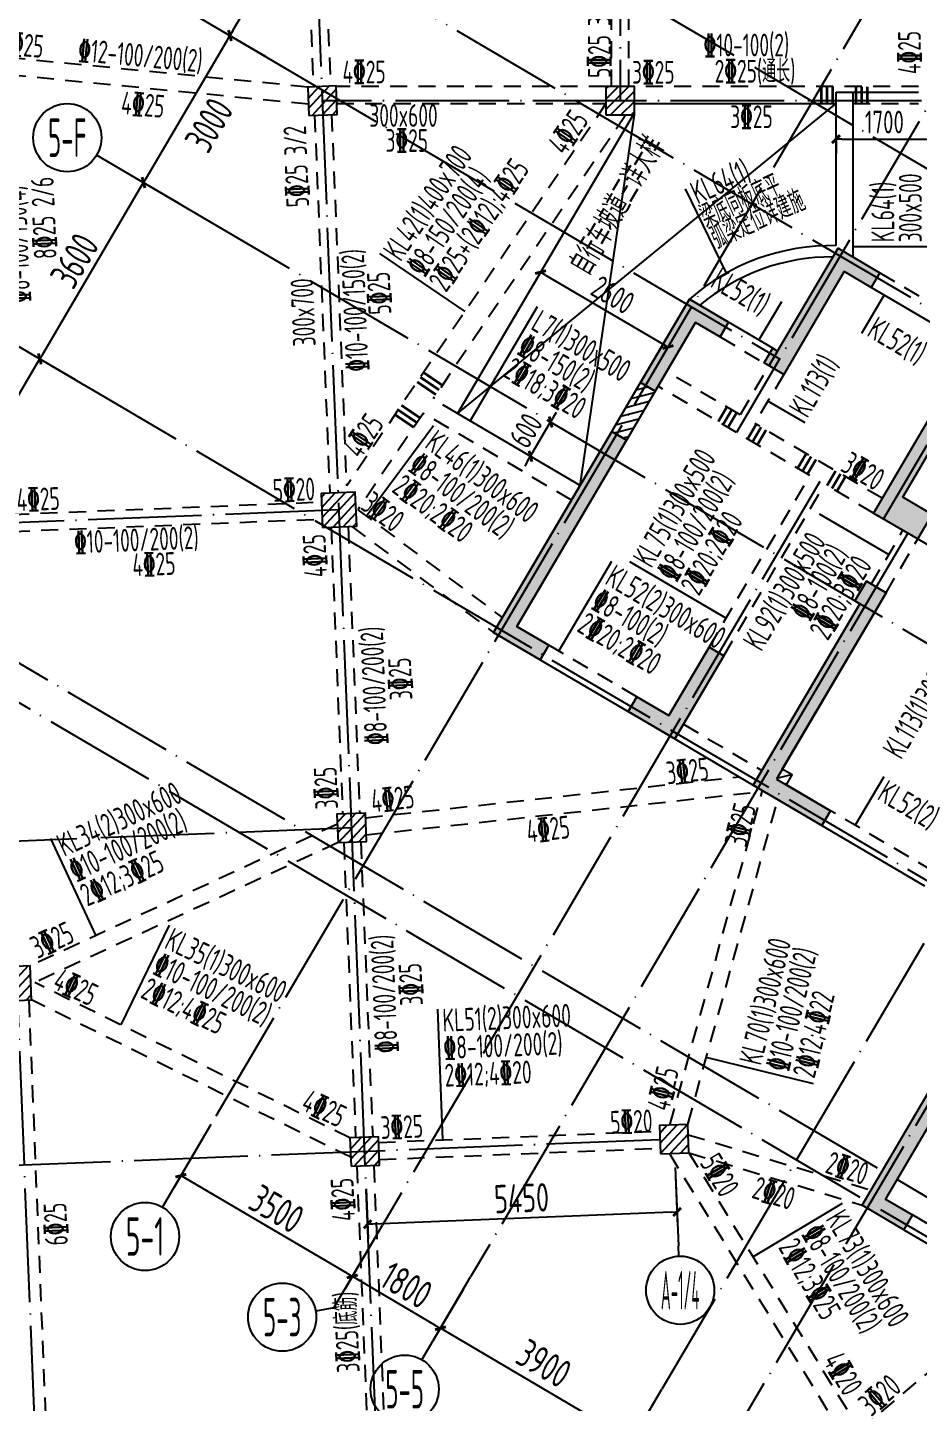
# Model space of a CAD drawing. Header units: millimetres. Extents: x 64473 to 386235, y 427387 to 703525.
# Drawn here: x 186516 to 202196, y 606590 to 630783 of the extents above; entities that cross this region are included whole.
import ezdxf
from ezdxf.enums import TextEntityAlignment as Align

# ---------------------------------------------------------------- set-up
doc = ezdxf.new("R2010")
doc.units = ezdxf.units.MM
doc.header["$LTSCALE"] = 100
doc.header["$PDMODE"] = 35
doc.header["$PDSIZE"] = 200
doc.linetypes.add('3', pattern=[5, 3, -2])
doc.linetypes.add('DOTE', pattern=[2.42, 2, -0.2, 0.02, -0.2])
for name, color, linetype in [('B-DIM', 1, 'Continuous'), ('B-TEXT', 7, 'Continuous'), ('B-开洞', 7, 'Continuous'), ('COLU', 7, 'Continuous'), ('colu-1层', 6, 'Continuous'), ('h填实-1层', 254, 'Continuous'), ('h斜线-1层', 7, 'Continuous'), ('h斜线-柱', 7, 'Continuous'), ('L-AXIS', 3, 'Continuous'), ('L-dote', 253, 'DOTE'), ('L-箍筋', 1, 'Continuous'), ('wall-主楼', 2, 'Continuous'), ('wall-开洞', 5, 'Continuous'), ('垂直标注', 31, 'Continuous'), ('垂直钢筋', 27, 'Continuous'), ('梁', 4, 'Continuous'), ('梁虚线', 4, '3'), ('水平标注', 2, 'Continuous'), ('水平钢筋', 30, 'Continuous')]:
    doc.layers.add(name, color=color, linetype=linetype)
doc.styles.add('_TCH_AXIS', font='tssdeng.shx', dxfattribs={"width": 0.7, "bigfont": 'tssdchn.shx'})
doc.styles.add('COMPLEX', font='tssdeng.shx', dxfattribs={"width": 0.7, "bigfont": 'tssdchn.shx'})
doc.styles.get("Standard").update_dxf_attribs({"font": 'tssdeng.shx', "width": 0.7, "bigfont": 'tssdchn.shx'})
doc.styles.add('TSSD_Dimension', font='Tssdeng.shx', dxfattribs={"width": 0.7, "bigfont": 'tssdchn.shx'})
doc.dimstyles.new('TSSD_100_100$0', dxfattribs={"dimtxt": 300, "dimasz": 100, "dimexe": 250, "dimexo": 250, "dimgap": 100, "dimtad": 1, "dimdec": 0, "dimzin": 0, "dimdsep": 46, "dimtxsty": 'TSSD_Dimension', "dimblk": '_tsdbk', "dimblk1": '_tsdbk', "dimblk2": '_tsdbk', "dimsah": 1, "dimcen": 0, "dimclrt": 7, "dimadec": 0, "dimazin": 0, "dimtfac": 1, "dimtdec": 0, "dimtix": 1, "dimtmove": 2, "dimatfit": 3, "dimldrblk": '_tsdbk', "dimfxl": 1, "dimtolj": 1, "dimtzin": 0, "dimarcsym": 0})
pattern_1 = [(47.298773, (-467527.32, -323147.44), (-93.332309, 86.128277), [])]
pattern_2 = [(14.545372, (-54521.66, 268731.63), (-31.895617, 122.92953), [])]

# ---------------------------------------------------------------- blocks, each defined once
blk = doc.blocks.new('_tsdbk')
blk.add_line((-1, 0), (0, 0))
at = {"const_width": 0.5}
blk.add_lwpolyline([(-0.7, -0.7), (0.7, 0.7)], dxfattribs=at)
blk = doc.blocks.new('*D21')
at = {"layer": 'B-DIM', "color": 0, "lineweight": -2}
for p, q in [((195502, 626404), (195419, 626264)), ((195632, 626428), (197701, 625212)), ((197743, 625086), (197661, 624946))]:
    blk.add_line(p, q, dxfattribs=at)
at = {"layer": 'Defpoints', "color": 0}
for p in [(195628, 626619), (197787, 625161), (197870, 625301)]:
    blk.add_point(p, dxfattribs=at)
at = {"layer": 'B-DIM', "color": 0, "lineweight": -2, "xscale": 100, "yscale": 100, "zscale": 100}
for p, rotation in [((195546, 626479), 149.5453717324843), ((197787, 625161), 329.5453717324843)]:
    blk.add_blockref('_tsdbk', p, dxfattribs=dict(at, rotation=rotation))
at = {"layer": 'B-DIM', "color": 7, "insert": (196819, 626079), "char_height": 400, "attachment_point": 5, "rotation": 329.5454, "style": 'TSSD_Dimension'}
blk.add_mtext('\\A1;2600', dxfattribs=at)
blk = doc.blocks.new('*D22')
at = {"layer": 'B-DIM', "color": 0, "lineweight": -2}
for p, q in [((195773, 623928), (195824, 624014)), ((195368, 623239), (195723, 623842)), ((195732, 623836), (195938, 623715)), ((195378, 623233), (195583, 623112)), ((195317, 623153), (195267, 623066))]:
    blk.add_line(p, q, dxfattribs=at)
at = {"layer": 'Defpoints', "color": 0}
for p in [(195517, 623963), (195723, 623842), (195162, 623360)]:
    blk.add_point(p, dxfattribs=at)
at = {"layer": 'B-DIM', "color": 0, "lineweight": -2, "xscale": 100, "yscale": 100, "zscale": 100}
for p, rotation in [((195723, 623842), 239.5453717324757), ((195368, 623239), 59.54537173247576)]:
    blk.add_blockref('_tsdbk', p, dxfattribs=dict(at, rotation=rotation))
at = {"layer": 'B-DIM', "color": 7, "insert": (195287, 623692), "char_height": 400, "attachment_point": 5, "rotation": 59.5454, "style": 'TSSD_Dimension'}
blk.add_mtext('\\A1;600', dxfattribs=at)
blk = doc.blocks.new('*D23')
at = {"layer": 'B-DIM', "color": 0, "lineweight": -2}
for p, q in [((200746, 628888), (200746, 628569)), ((200846, 628819), (202346, 628819)), ((202446, 628888), (202446, 628569))]:
    blk.add_line(p, q, dxfattribs=at)
at = {"layer": 'Defpoints', "color": 0}
for p in [(200746, 629138), (202446, 629138), (202446, 628819)]:
    blk.add_point(p, dxfattribs=at)
at = {"layer": 'B-DIM', "color": 0, "lineweight": -2, "xscale": 100, "yscale": 100, "zscale": 100, "rotation": 180}
blk.add_blockref('_tsdbk', (200746, 628819), dxfattribs=at)
at = {"layer": 'B-DIM', "color": 0, "lineweight": -2, "xscale": 100, "yscale": 100, "zscale": 100}
blk.add_blockref('_tsdbk', (202446, 628819), dxfattribs=at)
at = {"layer": 'B-DIM', "color": 7, "insert": (201596, 629119), "char_height": 400, "attachment_point": 5, "style": 'TSSD_Dimension'}
blk.add_mtext('\\A1;1700', dxfattribs=at)
blk = doc.blocks.new('*D201')
at = {"layer": 'Defpoints', "color": 0}
for p in [(188558, 628055), (189400, 627560), (187575, 624456, 0)]:
    blk.add_point(p, dxfattribs=at)
at = {"layer": 'L-AXIS', "color": 0, "lineweight": -2}
for p, q in [((189185, 627687), (188343, 628182)), ((186784, 625038), (188507, 627969)), ((187360, 624583), (186518, 625078))]:
    blk.add_line(p, q, dxfattribs=at)
at = {"layer": 'L-AXIS', "color": 0, "lineweight": -2, "xscale": 100, "yscale": 100, "zscale": 100}
for p, rotation in [((188558, 628055), 59.54537173674325), ((186733, 624952), 239.5453717367432)]:
    blk.add_blockref('_tsdbk', p, dxfattribs=dict(at, rotation=rotation))
at = {"layer": 'L-AXIS', "color": 7, "insert": (187344, 626681), "char_height": 500, "attachment_point": 5, "rotation": 59.5454, "style": 'TSSD_Dimension'}
blk.add_mtext('\\A1;3600', dxfattribs=at)
blk = doc.blocks.new('*D226')
at = {"layer": 'Defpoints', "color": 0}
for p in [(194315, 608799), (193784, 607896), (197677, 606822)]:
    blk.add_point(p, dxfattribs=at)
at = {"layer": 'L-AXIS', "color": 0, "lineweight": -2}
for p, q in [((194188, 608583), (193657, 607680)), ((197060, 605970), (193870, 607845)), ((197550, 606607), (197019, 605704))]:
    blk.add_line(p, q, dxfattribs=at)
at = {"layer": 'L-AXIS', "color": 0, "lineweight": -2, "xscale": 100, "yscale": 100, "zscale": 100}
for p, rotation in [((193784, 607896), 149.5453717276177), ((197146, 605919), 329.5453717276177)]:
    blk.add_blockref('_tsdbk', p, dxfattribs=dict(at, rotation=rotation))
at = {"layer": 'L-AXIS', "color": 7, "insert": (195605, 607278), "char_height": 500, "attachment_point": 5, "rotation": 329.5454, "style": 'TSSD_Dimension'}
blk.add_mtext('\\A1;3900', dxfattribs=at)
blk = doc.blocks.new('_AXISO')
blk.add_circle((0, 0), 0.5)
at = {"layer": 'B-TEXT', "style": 'COMPLEX', "width": 1.450893}
blk.add_attdef('A', text='', height=0.56, dxfattribs=at).set_placement((0.249375, -0.28), (0.749375, -0.28), align=Align.FIT)
blk = doc.blocks.new('*D227')
at = {"layer": 'Defpoints', "color": 0}
for p in [(197913, 610819), (192467, 610600), (192502, 609726)]:
    blk.add_point(p, dxfattribs=at)
at = {"layer": 'L-AXIS', "color": 0, "lineweight": -2}
for p, q in [((197923, 610569), (197958, 609695)), ((192477, 610350), (192512, 609476)), ((197848, 609940), (192602, 609730))]:
    blk.add_line(p, q, dxfattribs=at)
at = {"layer": 'L-AXIS', "color": 0, "lineweight": -2, "xscale": 100, "yscale": 100, "zscale": 100}
for p, rotation in [((197948, 609944), 2.298773000387406), ((192502, 609726), 182.2987730003874)]:
    blk.add_blockref('_tsdbk', p, dxfattribs=dict(at, rotation=rotation))
at = {"layer": 'L-AXIS', "color": 7, "insert": (195211, 610185), "char_height": 500, "attachment_point": 5, "rotation": 2.2988, "style": 'TSSD_Dimension'}
blk.add_mtext('\\A1;5450', dxfattribs=at)
blk = doc.blocks.new('*D235')
at = {"layer": 'Defpoints', "color": 0}
for p in [(197677, 606822), (198970, 606062), (197146, 605919)]:
    blk.add_point(p, dxfattribs=at)
at = {"layer": 'L-AXIS', "color": 0, "lineweight": -2}
for p, q in [((197550, 606607), (197019, 605704)), ((198353, 605210), (197232, 605869)), ((198843, 605846), (198312, 604943))]:
    blk.add_line(p, q, dxfattribs=at)
at = {"layer": 'L-AXIS', "color": 0, "lineweight": -2, "xscale": 100, "yscale": 100, "zscale": 100}
for p, rotation in [((197146, 605919), 149.5453717276177), ((198439, 605159), 329.5453717276177)]:
    blk.add_blockref('_tsdbk', p, dxfattribs=dict(at, rotation=rotation))
at = {"layer": 'L-AXIS', "color": 7, "insert": (197970, 605841), "char_height": 500, "attachment_point": 5, "rotation": 329.5454, "style": 'TSSD_Dimension'}
blk.add_mtext('\\A1;1500', dxfattribs=at)
blk = doc.blocks.new('*D238')
at = {"layer": 'Defpoints', "color": 0}
for p in [(192763, 609711), (192232, 608808), (194315, 608799)]:
    blk.add_point(p, dxfattribs=at)
at = {"layer": 'L-AXIS', "color": 0, "lineweight": -2}
for p, q in [((192637, 609496), (192106, 608593)), ((193698, 607947), (192319, 608758)), ((194188, 608583), (193657, 607680))]:
    blk.add_line(p, q, dxfattribs=at)
at = {"layer": 'L-AXIS', "color": 0, "lineweight": -2, "xscale": 100, "yscale": 100, "zscale": 100}
for p, rotation in [((192232, 608808), 149.5453717276177), ((193784, 607896), 329.5453717276177)]:
    blk.add_blockref('_tsdbk', p, dxfattribs=dict(at, rotation=rotation))
at = {"layer": 'L-AXIS', "color": 7, "insert": (193186, 608654), "char_height": 500, "attachment_point": 5, "rotation": 329.5454, "style": 'TSSD_Dimension'}
blk.add_mtext('\\A1;1800', dxfattribs=at)
blk = doc.blocks.new('*D239')
at = {"layer": 'Defpoints', "color": 0}
for p in [(189746, 611485), (189215, 610582), (192763, 609711)]:
    blk.add_point(p, dxfattribs=at)
at = {"layer": 'L-AXIS', "color": 0, "lineweight": -2}
for p, q in [((189619, 611270), (189089, 610367)), ((192146, 608859), (189301, 610532)), ((192637, 609496), (192106, 608593))]:
    blk.add_line(p, q, dxfattribs=at)
at = {"layer": 'L-AXIS', "color": 0, "lineweight": -2, "xscale": 100, "yscale": 100, "zscale": 100}
for p, rotation in [((189215, 610582), 149.5453717276177), ((192232, 608808), 329.5453717276177)]:
    blk.add_blockref('_tsdbk', p, dxfattribs=dict(at, rotation=rotation))
at = {"layer": 'L-AXIS', "color": 7, "insert": (190901, 609997), "char_height": 500, "attachment_point": 5, "rotation": 329.5454, "style": 'TSSD_Dimension'}
blk.add_mtext('\\A1;3500', dxfattribs=at)
blk = doc.blocks.new('*D240')
at = {"layer": 'Defpoints', "color": 0}
for p in [(190079, 630641), (190921, 630146), (189400, 627560)]:
    blk.add_point(p, dxfattribs=at)
at = {"layer": 'L-AXIS', "color": 0, "lineweight": -2}
for p, q in [((190705, 630273), (189863, 630768)), ((188609, 628141), (190028, 630555)), ((189185, 627687), (188343, 628182))]:
    blk.add_line(p, q, dxfattribs=at)
at = {"layer": 'L-AXIS', "color": 0, "lineweight": -2, "xscale": 100, "yscale": 100, "zscale": 100}
for p, rotation in [((190079, 630641), 59.54537173674325), ((188558, 628055), 239.5453717367432)]:
    blk.add_blockref('_tsdbk', p, dxfattribs=dict(at, rotation=rotation))
at = {"layer": 'L-AXIS', "color": 7, "insert": (189712, 629067), "char_height": 500, "attachment_point": 5, "rotation": 59.5454, "style": 'TSSD_Dimension'}
blk.add_mtext('\\A1;3000', dxfattribs=at)
blk = doc.blocks.new('*D241')
at = {"layer": 'Defpoints', "color": 0}
for p in [(186733, 624952), (187576, 624457), (185143, 620319)]:
    blk.add_point(p, dxfattribs=at)
at = {"layer": 'L-AXIS', "color": 0, "lineweight": -2}
for p, q in [((187360, 624583), (186518, 625079)), ((184351, 620900), (186683, 624866)), ((184927, 620446), (184085, 620941))]:
    blk.add_line(p, q, dxfattribs=at)
at = {"layer": 'L-AXIS', "color": 0, "lineweight": -2, "xscale": 100, "yscale": 100, "zscale": 100}
for p, rotation in [((186733, 624952), 59.54537173674325), ((184300, 620814), 239.5453717367432)]:
    blk.add_blockref('_tsdbk', p, dxfattribs=dict(at, rotation=rotation))
at = {"layer": 'L-AXIS', "color": 7, "insert": (185215, 623060), "char_height": 500, "attachment_point": 5, "rotation": 59.5454, "style": 'TSSD_Dimension'}
blk.add_mtext('\\A1;4800', dxfattribs=at)
blk = doc.blocks.new('*D246')
at = {"layer": 'Defpoints', "color": 0}
for p in [(191143, 632452), (191985, 631956), (190921, 630146)]:
    blk.add_point(p, dxfattribs=at)
at = {"layer": 'L-AXIS', "color": 0, "lineweight": -2}
for p, q in [((191770, 632083), (190927, 632578)), ((190129, 630728), (191092, 632365)), ((190705, 630273), (189863, 630768))]:
    blk.add_line(p, q, dxfattribs=at)
at = {"layer": 'L-AXIS', "color": 0, "lineweight": -2, "xscale": 100, "yscale": 100, "zscale": 100}
for p, rotation in [((191143, 632452), 59.54537173674325), ((190079, 630641), 239.5453717367432)]:
    blk.add_blockref('_tsdbk', p, dxfattribs=dict(at, rotation=rotation))
at = {"layer": 'L-AXIS', "color": 7, "insert": (190309, 631724), "char_height": 500, "attachment_point": 5, "rotation": 59.5454, "style": 'TSSD_Dimension'}
blk.add_mtext('\\A1;2100', dxfattribs=at)

msp = doc.modelspace()

# ---------------------------------------------------------------- hatches: boundary and pattern name
at = {"layer": 'h填实-1层'}
for points in [[(201362.4, 626210.4), (200888.2, 626489.1), (199823.8, 624678.9), (199479, 624881.6), (199631.1, 625140.2), (199717.3, 625089.5), (200781.7, 626899.8), (201514.4, 626469)], [(198272.2, 625591.2), (197562.6, 624384.4), (197304, 624536.4), (198165.6, 626001.9), (198855.3, 625596.4), (198703.2, 625337.8)], [(202655.4, 625450.1), (203129.5, 625171.3), (201406.2, 622240.4), (202182, 621784.2), (202435.5, 622215.3), (201918.2, 622519.4), (203540.2, 625277.9), (202807.5, 625708.7)], [(197055.7, 623522.4), (195129.7, 620246.6), (195690, 619917.2), (195537.9, 619658.6), (194719, 620140.1), (196797.1, 623674.4)], [(199698.4, 617560.3), (200646.7, 617002.8), (200494.6, 616744.1), (199287.8, 617453.7), (201163.1, 620643.3), (201076.9, 620693.9), (201279.7, 621038.8), (201624.5, 620836)], [(198770.2, 619730.2), (197908.5, 618264.7), (197089.6, 618746.2), (197241.7, 619004.8), (197802, 618675.4), (198511.6, 619882.2)], [(201938.4, 609630.9), (201205.7, 610061.8), (204398.9, 615492.5), (206295.4, 614377.5), (206143.3, 614118.9), (204505.5, 615081.9), (201616.4, 610168.3), (202090.5, 609889.5)]]:
    msp.add_hatch(color=256, dxfattribs=at).paths.add_polyline_path(points)
at = {"layer": 'h斜线-1层'}
h = msp.add_hatch(dxfattribs=at)
h.set_pattern_fill('ANSI31', color=256, scale=40, angle=-30.45463, style=0)
h.set_pattern_definition(pattern_2)
h.paths.add_polyline_path([(197562.6, 624384.4), (197304, 624536.4), (196798.7, 623677), (197057.3, 623525)])
h = msp.add_hatch(dxfattribs=at)
h.set_pattern_fill('ANSI31', color=256, scale=40, angle=-30.45463, style=0)
h.set_pattern_definition(pattern_2)
h.paths.add_polyline_path([(199972.2, 617631.3), (199799.8, 617732.7), (199698.4, 617560.3), (199870.8, 617458.9)])
at = {"layer": 'h斜线-柱'}
h = msp.add_hatch(dxfattribs=at)
h.set_pattern_fill('ANSI31', color=256, scale=40, angle=2.29877, style=0)
h.set_pattern_definition(pattern_1)
h.paths.add_polyline_path([(191469, 629234.9), (191968.6, 629254.9), (191948.6, 629754.5), (191449, 629734.5)])
h = msp.add_hatch(dxfattribs=at)
h.set_pattern_fill('ANSI31', color=256, scale=40, style=0)
h.set_pattern_definition([(45, (-467527.32, -323147.44), (-89.802561, 89.802561), [])])
h.paths.add_polyline_path([(196696.5, 629244.7), (197196.5, 629244.7), (197196.5, 629744.7), (196696.5, 629744.7)])
h = msp.add_hatch(dxfattribs=at)
h.set_pattern_fill('ANSI31', color=256, scale=40, angle=2.29877, style=0)
h.paths.add_polyline_path([(191710, 621984.9), (192309.6, 622009), (192285.5, 622608.5), (191686, 622584.5)])
h = msp.add_hatch(dxfattribs=at)
h.set_pattern_fill('ANSI31', color=256, scale=40, angle=2.29877, style=0)
h.set_pattern_definition(pattern_1)
h.paths.add_polyline_path([(191982.6, 616441.4), (192482.2, 616461.5), (192462.2, 616961.1), (191962.6, 616941)])
h = msp.add_hatch(dxfattribs=at)
h.set_pattern_fill('ANSI31', color=256, scale=40, angle=2.29877, style=0)
h.set_pattern_definition(pattern_1)
h.paths.add_polyline_path([(186089.7, 613652.8), (186589.3, 613672.9), (186565.2, 614272.4), (186065.7, 614252.3)])
h = msp.add_hatch(dxfattribs=at)
h.set_pattern_fill('ANSI31', color=256, scale=40, angle=2.29877, style=0)
h.set_pattern_definition(pattern_1)
h.paths.add_polyline_path([(197656.9, 610964.6), (198156.4, 610984.7), (198136.4, 611484.2), (197636.8, 611464.2)])
h = msp.add_hatch(dxfattribs=at)
h.set_pattern_fill('ANSI31', color=256, scale=40, angle=2.29877, style=0)
h.set_pattern_definition(pattern_1)
h.paths.add_polyline_path([(192211.2, 610746), (192710.8, 610766), (192690.8, 611265.6), (192191.2, 611245.6)])

# ---------------------------------------------------------------- linework, layer by layer
at = {"layer": 'B-开洞'}
for p, q in [((194084.5, 623993.3), (200746.5, 629444.7)), ((196239.6, 622726.2), (197196.5, 629244.7))]:
    msp.add_line(p, q, dxfattribs=at)
at = {"layer": 'COLU'}
for points in [[(191469, 629234.9), (191968.6, 629254.9), (191948.6, 629754.5), (191449, 629734.5)], [(196696.5, 629244.7), (197196.5, 629244.7), (197196.5, 629744.7), (196696.5, 629744.7)], [(191710, 621984.9), (192309.6, 622009), (192285.5, 622608.5), (191686, 622584.5)], [(191982.6, 616441.4), (192482.2, 616461.5), (192462.2, 616961.1), (191962.6, 616941)], [(186089.7, 613652.8), (186589.3, 613672.9), (186565.2, 614272.4), (186065.7, 614252.3)], [(197656.9, 610964.6), (198156.4, 610984.7), (198136.4, 611484.2), (197636.8, 611464.2)], [(192211.2, 610746), (192710.8, 610766), (192690.8, 611265.6), (192191.2, 611245.6)]]:
    msp.add_lwpolyline(points, close=True, dxfattribs=at)
at = {"layer": 'colu-1层', "elevation": 0}
for points in [[(201362.4, 626210.4), (200888.2, 626489.1), (199823.8, 624678.9), (199479, 624881.6), (199631.1, 625140.2), (199717.3, 625089.5), (200781.7, 626899.8), (201514.4, 626469)], [(198272.2, 625591.2), (197562.6, 624384.4), (197304, 624536.4), (198165.6, 626001.9), (198855.3, 625596.4), (198703.2, 625337.8)], [(202655.4, 625450.1), (203129.5, 625171.3), (201406.2, 622240.4), (202182, 621784.2), (202435.5, 622215.3), (201918.2, 622519.4), (203540.2, 625277.9), (202807.5, 625708.7)], [(197055.7, 623522.4), (195129.7, 620246.6), (195690, 619917.2), (195537.9, 619658.6), (194719, 620140.1), (196797.1, 623674.4)], [(199698.4, 617560.3), (200646.7, 617002.8), (200494.6, 616744.1), (199287.8, 617453.7), (201163.1, 620643.3), (201076.9, 620693.9), (201279.7, 621038.8), (201624.5, 620836)], [(198770.2, 619730.2), (197908.5, 618264.7), (197089.6, 618746.2), (197241.7, 619004.8), (197802, 618675.4), (198511.6, 619882.2)], [(201938.4, 609630.9), (201205.7, 610061.8), (204398.9, 615492.5), (206295.4, 614377.5), (206143.3, 614118.9), (204505.5, 615081.9), (201616.4, 610168.3), (202090.5, 609889.5)]]:
    msp.add_lwpolyline(points, close=True, dxfattribs=at)
at = {"layer": 'L-AXIS'}
for p, q in [((189254.7, 631125.8, 0), (190920.8, 630146.1, 0)), ((187734.2, 628539.7, 0), (189400.3, 627560, 0)), ((185909.5, 625436.4, 0), (187575.6, 624456.7, 0)), ((188889.6, 610028.5), (189746.2, 611485.3)), ((191906.7, 608254.5), (192763.3, 609711.3)), ((197979.3, 609164.8), (197971.9, 609349.1)), ((193458.4, 607342.2), (194315, 608799)), ((191906.7, 608254.5), (191589.8, 608197.8)), ((196820.3, 605365.4), (197676.9, 606822.3))]:
    msp.add_line(p, q, dxfattribs=at)
at = {"layer": 'L-dote', "ltscale": 10}
for p, q in [((197411.7, 487429.9), (189943.7, 673465)), ((183948.6, 673224.4), (191416.5, 487189.3)), ((196946.5, 651994.7), (196946.5, 629494.7)), ((203110, 634213.7), (189746.2, 611485.3)), ((193049.3, 633766.1, 0), (239001.2, 606747.3, 0)), ((204661.6, 633301.3), (198992.4, 623659.4)), ((191984.9, 631955.8, 0), (225902.2, 612013.2, 0)), ((207247.7, 631780.8), (201578.5, 622138.8)), ((190920.5, 630145.5, 0), (199752.7, 624952.4, 0)), ((236131.7, 629494.7), (191708.8, 629494.7)), ((189399.9, 627559.5, 0), (230385.8, 603460.6, 0)), ((224596, 602689.1), (187575.4, 624456.4)), ((207196.1, 623011.9), (197676.9, 606822.3)), ((200457.8, 622797.7), (192763.3, 609711.3)), ((191997.8, 622296.7), (178561.2, 621757.3)), ((202009.5, 621885.4), (194315, 608799)), ((185142.3, 620318.4, 0), (212766.8, 604075.8, 0)), ((184838.2, 619801.2, 0), (204187.2, 608424.4, 0)), ((192222.4, 616701.2), (178785.8, 616161.9)), ((204383.7, 615269.5), (198969.9, 606062)), ((197646.8, 611214.4), (179014.4, 610466.4)), ((197916.7, 610724.8), (197971.9, 609349.1))]:
    msp.add_line(p, q, dxfattribs=at)
at = {"layer": 'L-箍筋', "const_width": 44.9}
for points in [[(200485.2, 629744.7), (200485.2, 629444.7)], [(200585.2, 629744.7), (200585.2, 629444.7)], [(200685.2, 629744.7), (200685.2, 629444.7)], [(201096.1, 629744.7), (201096.1, 629444.7)], [(201196.1, 629744.7), (201196.1, 629444.7)], [(201296.1, 629744.7), (201296.1, 629444.7)], [(193486.2, 624712.8), (193817.3, 624488.3)], [(193374, 624547.3), (193705.1, 624322.7)], [(193430.1, 624630), (193761.2, 624405.5)], [(192983.4, 623971.4), (193314.5, 623746.9)], [(193039.5, 624054.2), (193370.6, 623829.7)], [(193095.7, 624136.9), (193426.7, 623912.4)], [(198823.9, 624106.5), (198671.8, 623847.9)], [(198910.1, 624055.8), (198758, 623797.2)], [(198996.3, 624005.1), (198844.2, 623746.5)], [(199341.1, 623802.3), (199189, 623543.7)], [(199427.3, 623751.7), (199275.2, 623493.1)], [(199513.5, 623701), (199361.4, 623442.4)], [(200221, 623285), (200069, 623026.4)], [(200307.2, 623234.3), (200155.2, 622975.7)], [(200393.4, 623183.6), (200241.4, 622925)], [(200738.2, 622980.8), (200586.2, 622722.2)], [(200824.4, 622930.2), (200672.4, 622671.6)], [(200910.6, 622879.5), (200758.6, 622620.9)]]:
    msp.add_lwpolyline(points, dxfattribs=at)
at = {"layer": 'wall-主楼'}
for points in [[(201362.4, 626210.4), (200888.2, 626489.2), (199823.8, 624678.9), (199479, 624881.6), (199631.1, 625140.2), (199717.3, 625089.6), (200781.7, 626899.8), (201514.4, 626469)], [(198165.6, 626001.9), (197304, 624536.4), (197562.6, 624384.4), (198272.2, 625591.2), (198703.2, 625337.8), (198855.3, 625596.4)], [(202957.1, 625272.7), (202855.7, 625100.3), (203028.2, 624998.9), (201406.2, 622240.4), (202182, 621784.3), (202435.5, 622215.3), (201918.2, 622519.4), (203540.2, 625277.9), (202807.5, 625708.7), (202655.4, 625450.1)], [(198770.2, 619730.2), (198511.6, 619882.2), (197802, 618675.4), (197241.7, 619004.8), (197089.6, 618746.2), (197908.5, 618264.7)], [(201938.4, 609630.9), (201205.7, 610061.8), (204398.9, 615492.6), (206295.4, 614377.5), (206143.3, 614118.9), (204505.5, 615081.9), (201616.4, 610168.3), (202090.5, 609889.5)]]:
    msp.add_lwpolyline(points, close=True, dxfattribs=at)
at = {"layer": 'wall-主楼', "elevation": 0}
for points in [[(195129.7, 620246.6), (197055.7, 623522.4), (196797.1, 623674.4), (194719, 620140.1), (195537.9, 619658.6), (195690, 619917.2)], [(201279.7, 621038.8), (201076.9, 620693.9), (201163.1, 620643.3), (199287.8, 617453.7), (200494.6, 616744.1), (200646.7, 617002.8), (199870.9, 617458.9), (199972.2, 617631.3), (199799.8, 617732.7), (201624.5, 620836), (201279.7, 621038.8)]]:
    msp.add_lwpolyline(points, close=True, dxfattribs=at)
at = {"layer": 'wall-开洞'}
msp.add_lwpolyline([(197305.5, 624539.1), (197564.1, 624387), (197057.3, 623525), (196798.7, 623677)], close=True, dxfattribs=at)
at = {"layer": '垂直标注'}
for p, q in [((198090.3, 627945), (198812.6, 626461.1)), ((203704.6, 626922.9), (201046.5, 626922.9)), ((192709.3, 626805.6), (194214, 625785.3)), ((200201.5, 623824.8), (199547.7, 624209.2)), ((200449.3, 622228), (201672.2, 621509)), ((197110.1, 621389.2), (198810, 620389.7)), ((200345.7, 612199), (198461.6, 612658.4)), ((200854.4, 610091.7), (199284.6, 609152.2))]:
    msp.add_line(p, q, dxfattribs=at)
at = {"layer": '梁'}
for p, q in [((200746.5, 626944.7), (200746.5, 629644.7)), ((200746.5, 629644.7), (202196.5, 629644.7)), ((201046.5, 626744.1), (201046.5, 629644.7)), ((197196.5, 629444.7), (200746.5, 629444.7)), ((197172.2, 629244.7), (194084.5, 623993.3)), ((202655.4, 625450.1), (201362.4, 626210.4)), ((199631.1, 625140.2), (198855.3, 625596.4)), ((196239.6, 622726.2), (194084.5, 623993.3)), ((195537.9, 619658.6, 0), (197089.6, 618746.2)), ((197908.5, 618264.7), (199287.8, 617453.7, 0)), ((200494.6, 616744.1, 0), (202304.9, 615679.8, 0)), ((201938.4, 609630.9), (203490.1, 608718.6, 0))]:
    msp.add_line(p, q, dxfattribs=at)
for radius, start, end in [(3777.8, 88.74264, 131.39275), (3577.8, 89.56176, 130.33958)]:
    msp.add_arc((200663.6, 623167.8), radius, start, end, dxfattribs=at)
at = {"layer": '梁虚线'}
for p, q in [((191328.1, 635239.7), (191548.9, 629738.5)), ((191627.9, 635250.1), (191848.7, 629749.8)), ((196796.5, 629744.7), (196796.5, 635244.7)), ((197096.5, 629744.7), (197096.5, 635244.7)), ((191449, 629734.5), (185923.4, 630277.6)), ((191461.1, 629431.8), (185933.9, 629975.1)), ((196696.5, 629744.7), (191949.7, 629744.7)), ((202196.5, 629744.7), (197196.5, 629744.7)), ((191960.2, 629444.7), (196696.5, 629444.7)), ((196696.5, 629444.7), (192133.9, 622719.2)), ((201046.5, 629444.7), (202196.5, 629444.7)), ((191568.9, 629239.7), (191835.8, 622590.5)), ((191868.8, 629250.2), (192130.8, 622721.4)), ((197044.2, 629244.7), (193653.5, 624246.7)), ((201514.4, 626469), (202807.5, 625708.7)), ((198703.2, 625337.8), (199479, 624881.6)), ((199717.3, 625089.6), (199058.4, 623968.9)), ((199058.4, 623968.9), (197765.3, 624729.2)), ((199823.8, 624678.9), (199317, 623816.9)), ((200285.6, 622899.3), (197613.3, 624470.6)), ((194084.5, 623993.3), (193653.5, 624246.7)), ((193484.7, 623998), (192331.3, 622297.7)), ((196087.5, 622467.6), (193484.7, 623998)), ((201558.3, 622499), (199317, 623816.9)), ((198511.6, 619882.2), (200285.6, 622899.3)), ((198770.2, 619730.2), (200544.2, 622747.3)), ((201406.2, 622240.4), (200544.2, 622747.3)), ((186247.2, 622216), (191692, 622434.6)), ((192331.3, 622297.7), (194872, 620400.2)), ((186257.6, 621916.2), (191704, 622134.8)), ((192221.3, 622005.5), (194719, 620140.1)), ((191859.9, 621991), (192062.4, 616945.8)), ((192159.7, 622003), (192362.3, 616956.3)), ((201365.9, 620988.1, 0), (201923.4, 621936.3)), ((201624.5, 620836, 0), (202181.9, 621784)), ((202181.9, 621784), (205198.7, 620010.2)), ((197241.7, 619004.8), (195690, 619917.2, 0)), ((198060.6, 618523.3, 0), (199439.8, 617712.4, 0)), ((192466.3, 616878.8), (199041.5, 617598.2)), ((192476.8, 616578.2), (199447.4, 617340.9)), ((197821.6, 611471.6), (199447.4, 617340.9)), ((198136.4, 611484.2), (199719.7, 617199.8)), ((202456.9, 615938.4, 0), (200646.7, 617002.8, 0)), ((191969.6, 616765.8), (186565.2, 614272.5)), ((191982.6, 616441.4), (186645.6, 613979.2)), ((192082.5, 616446.2), (192291.1, 611250.4)), ((192382.3, 616456.7), (192590.9, 611260.9)), ((192191.2, 611245.6), (186645.6, 613979.2)), ((186539.4, 613669.8), (186842.2, 606125.9)), ((192204.9, 610904.4), (186589.2, 613672.6)), ((192695.6, 611165.8), (197641.6, 611364.3)), ((198143.7, 611302), (201362.2, 610327.8)), ((192706, 610865.9), (197652.1, 611064.5)), ((197812.6, 610970.8), (200845.6, 606044.2)), ((198156.4, 610984.7), (201162.6, 606101.5)), ((198156.4, 610984.7), (201205.7, 610061.8)), ((192311.1, 610750.8), (192519.7, 605555)), ((192610.9, 610761.3), (192819.5, 605565.4)), ((203642.2, 608977.2, 0), (202090.5, 609889.5)), ((201162.6, 606101.5), (203949.4, 608449.8))]:
    msp.add_line(p, q, dxfattribs=at)
at = {"layer": '水平标注'}
for p, q in [((199389.5, 625282.3), (199789.2, 625962.1)), ((201197.9, 625406.3), (201591.5, 626075.7)), ((195488.3, 625870), (194307.7, 623862.1)), ((193660.3, 623772.5), (192481.9, 622184.9)), ((196790.9, 621389.7), (195864.7, 619814.5)), ((201583.7, 617598.2), (201082.8, 616746.3)), ((186921.5, 616514.8), (187716.5, 614803.6)), ((189008.4, 614991.1), (188159.5, 613233)), ((193730, 613512.5), (193822.4, 611211))]:
    msp.add_line(p, q, dxfattribs=at)

# ---------------------------------------------------------------- block references
at = {"layer": 'L-AXIS'}
ref = msp.add_blockref('_AXISO', (187216.9, 628843.8, 0), dxfattribs=dict(at, xscale=1199.999999999997, yscale=1200, zscale=1200, rotation=359.999645787379))
ref.add_attrib('A', '5-F', dxfattribs={"color": 7, "height": 678.82, "rotation": 359.99965, "style": '_TCH_AXIS', "width": 0.33871}).set_placement((186877.5, 628504.4, 0), (187556.3, 628504.4, 0), align=Align.FIT)
ref = msp.add_blockref('_AXISO', (188585.5, 609511.3), dxfattribs=dict(at, xscale=1199.999999999997, yscale=1200, zscale=1200, rotation=359.999645787379))
ref.add_attrib('A', '5-1', dxfattribs={"color": 7, "height": 678.82, "rotation": 359.99965, "style": '_TCH_AXIS', "width": 0.381818}).set_placement((188246.1, 609171.9), (188924.9, 609171.9), align=Align.FIT)
ref = msp.add_blockref('_AXISO', (198003.4, 608565.3), dxfattribs=dict(at, xscale=1199.999999999997, yscale=1200, zscale=1200, rotation=359.999645787379))
ref.add_attrib('A', 'A-1/4', dxfattribs={"color": 7, "height": 678.82, "rotation": 359.99965, "style": '_TCH_AXIS', "width": 0.21}).set_placement((197664, 608225.9), (198342.8, 608225.9), align=Align.FIT)
ref = msp.add_blockref('_AXISO', (190999.2, 608092.1), dxfattribs=dict(at, xscale=1199.999999999997, yscale=1200, zscale=1200, rotation=359.999645787379))
ref.add_attrib('A', '5-3', dxfattribs={"color": 7, "height": 678.82, "rotation": 359.99965, "style": '_TCH_AXIS', "width": 0.35}).set_placement((190659.8, 607752.7), (191338.6, 607752.7), align=Align.FIT)
ref = msp.add_blockref('_AXISO', (193154.3, 606825), dxfattribs=dict(at, xscale=1199.999999999997, yscale=1200, zscale=1200, rotation=359.999645787379))
ref.add_attrib('A', '5-5', dxfattribs={"color": 7, "height": 678.82, "rotation": 359.99965, "style": '_TCH_AXIS', "width": 0.35}).set_placement((192814.9, 606485.5), (193493.7, 606485.5), align=Align.FIT)

# ---------------------------------------------------------------- texts
at = {"layer": 'B-开洞', "width": 0.7}
msp.add_text('自行车坡道三详大样', height=450, rotation=59.54537, dxfattribs=at).set_placement((196406.7, 626382.8, 0))
at = {"layer": '垂直标注', "width": 0.65}
for s, height, rotation, p in [('KL42(1)400x700', 403, 55.85896, (193086.2, 626647)), ('%%1328-150/200(4)', 402, 55.85896, (193484.5, 626376.9)), ('2%%13325+(2%%13212);4%%13325', 401, 55.85896, (193882.8, 626106.8)), ('KL64(1) ', 403, 24.46083, (198309, 627667, 0)), ('梁底同板底平', 403, 24.46083, (198467.5, 627245, 0)), ('300x500', 403, 90, (202253.8, 627003.5)), ('弧梁定位详建施', 403, 24.46083, (198656.6, 626872.5, 0)), ('KL64(1) ', 403, 90, (201770.2, 627003.5)), ('KL113(1)', 403, 59.54487, (200242.3, 623894.3)), ('KL75(1)300x500', 403, 59.54535, (197498.4, 621254.4)), ('%%1328-100/200(2)', 402, 59.54535, (197915.3, 621009.3)), ('2%%13320;2%%13320', 401, 59.54535, (198332.1, 620764.2)), ('KL92(1)300x500', 403, 59.54526, (199434.6, 619785.8)), ('%%1328-100(2)', 402, 59.54526, (200261.8, 620313.7, 0)), ('2%%13320;3%%13320', 401, 59.54526, (200600.4, 619979, 0)), ('KL113(1)300x500', 403, 59.54545, (201894.7, 617883.9)), ('KL70(1)300x600', 403, 76.29683, (199425.1, 612506.4)), ('%%13210-100/200(2)', 402, 76.29683, (199895, 612391.8)), ('2%%13212;4%%13322', 401, 76.29683, (200364.8, 612277.3)), ('KL73(1)300x600', 403, 300.902, (200550, 609815.6)), ('%%1328-100/200(2)', 402, 300.902, (200135, 609567.2)), ('2%%13212;3%%13325', 401, 300.902, (199720.1, 609318.9))]:
    msp.add_text(s, height=height, rotation=rotation, dxfattribs=at).set_placement(p)
at = {"layer": '垂直钢筋', "color": 0, "width": 0.65}
for s, rotation, p in [('5%%13325 3/2', 90, (196779, 629896.1)), ('4%%13325', 90, (202235.9, 629963.8)), ('4%%13325', 55.85896, (195982, 628518.2)), ('5%%13325 3/2', 92.29875, (191474.5, 627628.5)), ('8%%13325 2/6', 92.29882, (187031.7, 626718.1)), ('%%1328-100/150(4)', 92.29882, (186567.5, 625944.6)), ('%%13210-100/150(2)', 92.29877, (192519.6, 624736.2)), ('5%%13325', 92.29877, (192919.7, 625738.8)), ('300x700', 92.29877, (191590, 625180.6)), ('4%%13325', 55.85896, (192380.4, 623177.5)), ('4%%13325', 92.29877, (191788.2, 621118.5, 0)), ('%%1328-100/200(2)', 92.29879, (192851.5, 618166.1)), ('3%%13325', 92.29881, (193291.4, 618957, 0)), ('3%%13325', 92.29879, (191983.3, 617036.2)), ('3%%13325', 76.29683, (199166.3, 616344.4)), ('%%1328-100/200(2)', 92.29878, (193033, 612744.8)), ('3%%13325', 92.29881, (193476.8, 613581.8, 0)), ('4%%13325', 76.29683, (197805.4, 611699.6)), ('5%%13320', 300.902, (198336.9, 610807.7)), ('4%%13325', 92.29878, (192280.1, 609790)), ('6%%13325', 92.29873, (187228.2, 609360.6)), ('3%%13325(底筋)', 92.29881, (192363.4, 607124.4)), ('4%%13320', 300.902, (200506, 607319))]:
    msp.add_text(s, height=400, rotation=rotation, dxfattribs=at).set_placement(p)
at = {"layer": '水平标注', "width": 0.65}
for s, height, rotation, p in [('KL52(1)', 403, 329.54559, (198512, 626227.6)), ('L7(1)300x500', 403, 329.54506, (195354.2, 625483.7)), ('KL52(1)', 403, 329.54492, (201267.4, 625365.5)), ('%%1328-150(2)', 402, 329.54506, (195110.3, 625068.9)), ('2%%13318;3%%13320', 401, 329.54506, (194866.4, 624654.1)), ('KL46(1)300x600', 403, 323.41434, (193484.8, 623400.8)), ('%%1328-100/200(2)', 402, 323.41434, (193196.6, 623012.5)), ('2%%13320;2%%13320', 401, 323.41434, (192908.4, 622624.2)), ('KL52(2)300x600', 403, 329.54557, (196656.2, 621001.5)), ('%%1328-100(2)', 402, 329.54557, (196411, 620584.6)), ('2%%13320;2%%13320', 401, 329.54557, (196165.9, 620167.7)), ('KL34(2)300x600', 403, 24.91872, (187163.2, 616184.9)), ('KL52(2)', 403, 329.54557, (201448.9, 617210)), ('%%13210-100/200(2)', 402, 24.91872, (187366, 615748.5)), ('2%%13212;3%%13325', 401, 24.91872, (187568.7, 615312.1)), ('KL35(1)300x600', 403, 334.22632, (188905.7, 614593.1)), ('%%13210-100/200(2)', 402, 334.22632, (188695.5, 614157.6)), ('2%%13212;4%%13325', 401, 334.22632, (188485.2, 613722.2)), ('KL51(2)300x600', 403, 2.29879, (193826.7, 613113)), ('%%1328-100/200(2)', 402, 2.29879, (193846.1, 612629.8)), ('2%%13212;4%%13320', 401, 2.29879, (193865.5, 612146.6))]:
    msp.add_text(s, height=height, rotation=rotation, dxfattribs=at).set_placement(p)
at = {"layer": '水平钢筋', "color": 0, "width": 0.65}
for s, p in [('%%13210-100(2)', (198416.7, 630275.4)), ('2%%13325(通长)', (198609.9, 629813.6)), ('4%%13325', (192059.9, 629801.2)), ('3%%13325', (197155.9, 629795.3)), ('300x600', (192532.5, 629035.2)), ('3%%13325', (198883.9, 629013.3)), ('3%%13325', (192818.2, 628595.2))]:
    msp.add_text(s, height=400, dxfattribs=at).set_placement(p)
for s, rotation, p in [('4%%13325', 354.74031, (186024.8, 630315.3)), ('%%13212-100/200(2)', 354.74031, (187394.6, 630193.1)), ('4%%13325', 354.74031, (188152.7, 629261)), ('3%%13320', 329.54533, (200803.6, 622992.4)), ('5%%13320', 2.29882, (190841.5, 622437.3)), ('4%%13325', 2.29882, (186332.7, 622269.5)), ('3%%13320', 323.41434, (192358.4, 622321.4)), ('%%13210-100/200(2)', 2.29882, (187345.2, 621524.8)), ('4%%13325', 2.29882, (188369.4, 621125.6)), ('3%%13325', 6.24412, (197779.2, 617463.7)), ('4%%13325', 6.24412, (192586.4, 616972.5)), ('4%%13325', 6.24412, (195323.1, 616439.9)), ('3%%13325', 24.91872, (186692.6, 614390.8)), ('4%%13325', 334.22632, (186937.4, 613882.4)), ('4%%13325', 334.22632, (191308.9, 611747.4)), ('3%%13325', 2.29879, (192738.3, 611224.7)), ('5%%13320', 2.29879, (196780.3, 611319.2)), ('2%%13320', 341.88453, (200534.6, 610637.4)), ('2%%13320', 341.88453, (199243.1, 610197.4)), ('3%%13320', 40.85969, (201364.4, 606329.3))]:
    msp.add_text(s, height=400, rotation=rotation, dxfattribs=at).set_placement(p)

# ---------------------------------------------------------------- dimensions: what is measured, and where the dimension line sits
at = {"layer": 'B-DIM'}
dim = msp.add_linear_dim(base=(202446.5, 628818.7), p1=(200746.5, 629137.6), p2=(202446.5, 629137.6), dimstyle='TSSD_100_100$0', override={"dimtxt": 400}, dxfattribs=at)
dim.commit()
dim.dimension.update_dxf_attribs({"geometry": '*D23', "text_midpoint": (201596.5, 629118.7)})
dim = msp.add_aligned_dim(p1=(195628.4, 626619), p2=(197869.6, 625301.2), distance=-162.4, dimstyle='TSSD_100_100$0', override={"dimtxt": 400}, dxfattribs=at)
dim.commit()
dim.dimension.update_dxf_attribs({"geometry": '*D21', "text_midpoint": (196818.7, 626078.7)})
dim = msp.add_aligned_dim(p1=(195162, 623359.7), p2=(195516.7, 623962.9), distance=-238.8, text='600', dimstyle='TSSD_100_100$0', override={"dimtxt": 400}, dxfattribs=at)
dim.commit()
dim.dimension.update_dxf_attribs({"geometry": '*D22', "text_midpoint": (195286.6, 623692.3)})
at = {"layer": 'L-AXIS'}
for base, p1, p2, angle, picture, middle in [((191143, 632451.6, 0), (190920.8, 630146.1, 0), (191985.2, 631956.4, 0), 59.54537, '*D246', (190309.1, 631723.9, 0)), ((188558, 628055.3, 0), (187575.4, 624456.4), (189400.3, 627560, 0), 59.54537, '*D201', (187343.9, 626680.8, 0)), ((186733.3, 624952, 0), (185142.7, 620319, 0), (187575.6, 624456.7, 0), 59.54537, '*D241', (185215.2, 623060.5, 0)), ((189215.2, 610582.3), (192763.3, 609711.3), (189746.2, 611485.3), 149.54537, '*D239', (190901.2, 609997)), ((192502.4, 609725.8), (197912.9, 610818.8), (192467.3, 610600.2), 2.29877, '*D227', (195211.2, 610184.8)), ((192232.3, 608808.3), (194315, 608799), (192763.3, 609711.3), 149.54537, '*D238', (193185.6, 608653.8)), ((197145.9, 605919.2), (198969.9, 606062), (197676.9, 606822.3), 149.54537, '*D235', (197969.8, 605840.8))]:
    dim = msp.add_linear_dim(base=base, p1=p1, p2=p2, angle=angle, dimstyle='TSSD_100_100$0', override={"dimtxt": 500}, dxfattribs=at)
    dim.commit()
    dim.dimension.update_dxf_attribs({"geometry": picture, "text_midpoint": middle})
for base, p1, p2, angle, picture, middle in [((190078.6, 630641.4, 0), (189400.3, 627560, 0), (190920.8, 630146.1, 0), 59.54537, '*D240', (189711.8, 629066.8, 0)), ((193784, 607895.9), (197676.9, 606822.3), (194315, 608799), 149.54537, '*D226', (195605.4, 607278.2))]:
    dim = msp.add_linear_dim(base=base, p1=p1, p2=p2, angle=angle, dimstyle='TSSD_100_100$0', override={"dimtxt": 500}, dxfattribs=at)
    dim.commit()
    dim.dimension.update_dxf_attribs({"geometry": picture, "text_midpoint": middle, "dimtype": 160})

doc.saveas('drawing.dxf')
